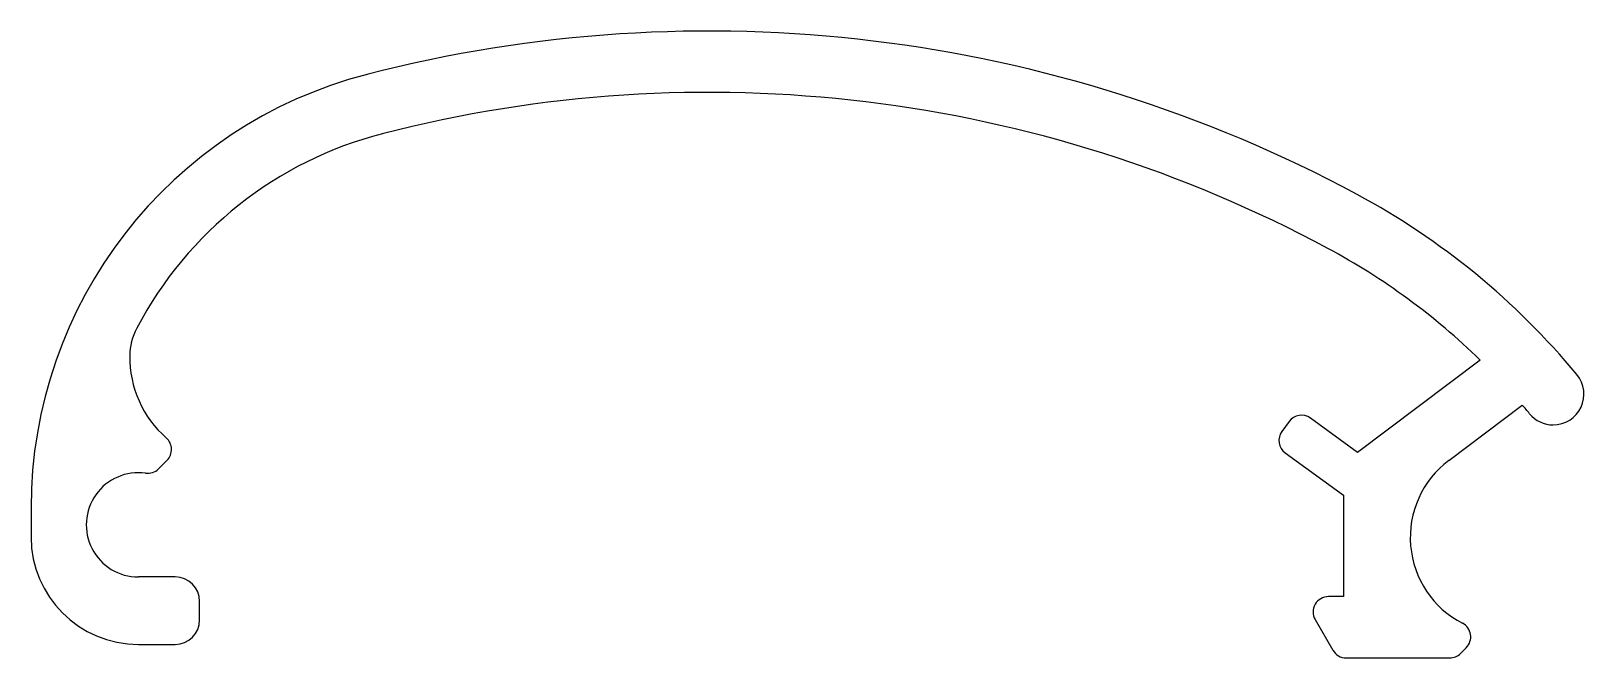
# Model space of a CAD drawing. Extents: x 43.3 to 68.6, y 27.6 to 37.8.
import ezdxf

# ---------------------------------------------------------------- set-up
doc = ezdxf.new("R2010")
doc.units = 0
doc.layers.get('0').update_dxf_attribs({"linetype": 'CONTINUOUS'})

msp = doc.modelspace()

# ---------------------------------------------------------------- linework, layer by layer
at = {"color": 0}
for p, q in [((66.907, 32.434), (64.911, 30.929)), ((66.395, 30.796), (67.595, 31.7)), ((63.793, 31.432), (63.675, 31.27)), ((64.911, 30.929), (64.142, 31.487)), ((63.731, 30.921), (64.681, 30.23)), ((45.363, 30.66), (45.502, 30.799)), ((64.681, 30.23), (64.681, 28.577)), ((43.285, 30.022), (43.285, 29.548)), ((45.633, 28.897), (45.035, 28.897)), ((46.033, 28.198), (46.033, 28.497)), ((64.681, 28.577), (64.435, 28.577)), ((64.218, 28.202), (64.507, 27.702)), ((45.034, 27.798), (45.633, 27.798)), ((66.588, 27.65), (66.682, 27.744)), ((64.724, 27.577), (66.411, 27.577))]:
    msp.add_line(p, q, dxfattribs=at)
for centre, radius, start, end in [((54.331, 15.497), 22.3, 61.7073, 104.4634), ((50.585, 30.022), 7.3, 104.4634, 180), ((54.331, 15.497), 21.3, 61.7073, 104.4634), ((50.585, 30.022), 6.3, 104.4634, 152.2535), ((59.166, 24.479), 12.1, 39.6282, 61.7073), ((59.166, 24.479), 11.1, 45.7799, 61.7073), ((45.894, 32.489), 1, 152.2535, 179.281), ((46.644, 32.48), 1.75, 179.281, 228.7459), ((68.1, 31.877), 0.5, 270, 39.6282), ((59.166, 24.479), 11.1, 39.6282, 40.5862), ((63.995, 31.285), 0.25, 54, 144), ((68.1, 31.877), 0.5, 219.6282, 270), ((45.325, 30.976), 0.25, 315, 48.7459), ((63.878, 31.123), 0.25, 144, 234), ((45.186, 30.837), 0.25, 262.1072, 315), ((67.342, 29.54), 1.573, 127, 242.6657), ((45.035, 29.747), 0.85, 82.1072, 270), ((45.035, 29.548), 1.75, 180, 269.9637), ((45.633, 28.497), 0.4, 360, 90), ((64.435, 28.327), 0.25, 90, 210), ((45.633, 28.198), 0.4, 270, 0), ((66.505, 27.921), 0.25, 315, 62.6657), ((64.724, 27.827), 0.25, 210, 270), ((66.411, 27.827), 0.25, 270, 315)]:
    msp.add_arc(centre, radius, start, end, dxfattribs=at)

doc.saveas('drawing.dxf')
